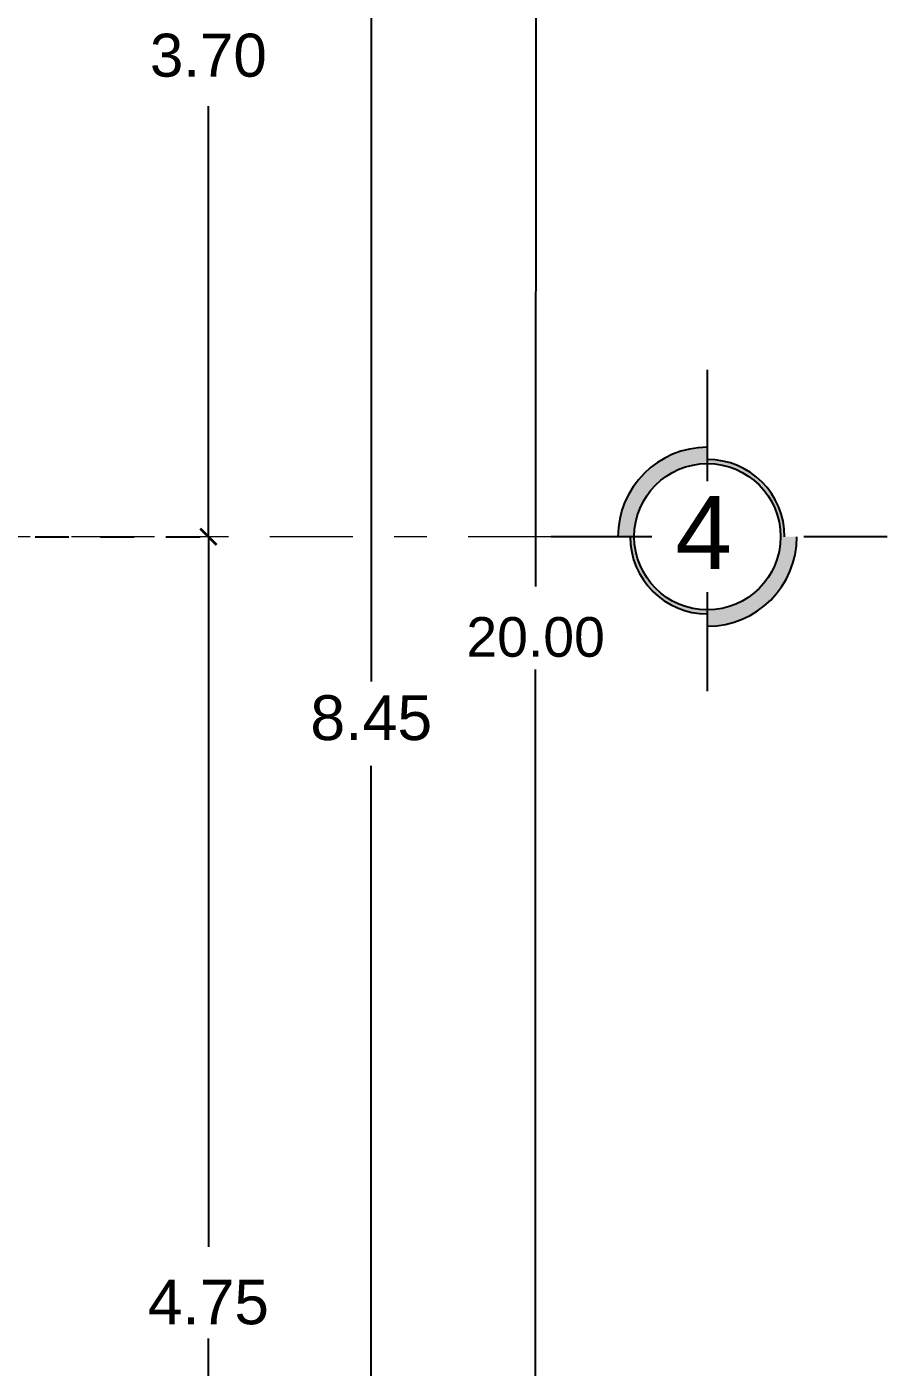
# Model space of a CAD drawing. Header units: inches. Extents: x 0.9 to 45.9, y 0.4 to 30.4.
# Drawn here: x 13.635 to 16.272, y 13.212 to 17.318 of the extents above; entities that cross this region are included whole.
import ezdxf

# ---------------------------------------------------------------- set-up
doc = ezdxf.new("R2010")
doc.units = ezdxf.units.IN
doc.header["$MEASUREMENT"] = 0
doc.linetypes.add('ACAD_ISO02W100', pattern=[15, 12, -3])
doc.linetypes.add('DASHDOT', pattern=[25.4, 12.7, -6.35, 0, -6.35])
doc.layers.add('EJES', color=252, linetype='DASHDOT', lineweight=9)
for name, color, linetype in [('MUEBLES', 8, 'Continuous'), ('TEXTO', 142, 'Continuous'), ('VENTANAS', 143, 'Continuous')]:
    doc.layers.add(name, color=color, linetype=linetype)
doc.styles.add('COTAS II', font='Arial.ttf', dxfattribs={"height": 0.1})
doc.styles.add('TEXTO', font='Arial.ttf', dxfattribs={"width": 0.8, "height": 0.2})

# ---------------------------------------------------------------- blocks, each defined once
blk = doc.blocks.new('_ArchTick')
at = {"color": 0, "linetype": 'ByBlock', "const_width": 0.15}
blk.add_lwpolyline([(-0.5, -0.5), (0.5, 0.5)], dxfattribs=at)

msp = doc.modelspace()

# ---------------------------------------------------------------- hatches: boundary and pattern name
at = {"layer": 'VENTANAS'}
h = msp.add_hatch(color=0, dxfattribs=at)
h.paths.add_polyline_path([(15.447, 15.7562), (15.497, 15.7562, -0.414214), (15.7211, 15.9804), (15.7211, 16.0304, 0.414214)])
h.paths.add_polyline_path([(15.7211, 15.5321), (15.7211, 15.4821, 0.414214), (15.9953, 15.7562), (15.9453, 15.7562, -0.414214)])
h = msp.add_hatch(color=0, dxfattribs=at)
h.paths.add_polyline_path([(15.7211, 15.9929), (15.7211, 15.9804, -0.414214), (15.9453, 15.7562), (15.9578, 15.7562, 0.414214)])
h.paths.add_polyline_path([(15.7211, 15.5321, -0.414214), (15.497, 15.7562), (15.4845, 15.7562, 0.414214), (15.7211, 15.5196)])

# ---------------------------------------------------------------- linework, layer by layer
at = {"layer": 'EJES', "ltscale": 0.02}
msp.add_line((15.2422, 15.7562), (4.2114, 15.7562), dxfattribs=at)
at = {"layer": 'MUEBLES', "ltscale": 0.03}
for p, q in [((15.7211, 15.9265), (15.7211, 16.2679)), ((15.5509, 15.7562), (15.2422, 15.7562)), ((16.2721, 15.7562), (16.0164, 15.7562)), ((16.1259, 15.7562), (16.0164, 15.7562)), ((15.7211, 15.2835), (15.7211, 15.586))]:
    msp.add_line(p, q, dxfattribs=at)
msp.add_circle((15.7211, 15.7562), 0.2242, dxfattribs=at)
for radius, start, end in [(0.2742, 90, 180), (0.2367, 0, 90), (0.2367, 180, 270), (0.2742, 270, 0)]:
    msp.add_arc((15.7211, 15.7562), radius, start, end, dxfattribs=at)
at = {"layer": 'VENTANAS', "ltscale": 0.008}
for p, q in [((15.197, 25.431, 0.0301), (15.1946, 15.6041, 0.0301)), ((14.6909, 19.4562, 0.0301), (14.6909, 15.3123, 0.0301)), ((14.1917, 15.7562, 0.009), (14.1917, 17.0752, 0.009)), ((14.1917, 15.7562, 0.0301), (14.1917, 13.5805, 0.0301)), ((15.1922, 5.431, 0.0301), (15.1946, 15.3499, 0.0301)), ((14.6909, 11.0062, 0.0301), (14.6909, 15.0545, 0.0301)), ((14.1917, 11.0062, 0.0301), (14.1917, 13.3004, 0.0301))]:
    msp.add_line(p, q, dxfattribs=at)
at = {"layer": 'VENTANAS', "linetype": 'DASHDOT', "ltscale": 0.008}
msp.add_line((13.2614, 15.7562, 0.0301), (14.2417, 15.7562, 0.0301), dxfattribs=at)
at = {"layer": 'VENTANAS', "linetype": 'ACAD_ISO02W100', "ltscale": 0.008}
msp.add_line((13.2614, 15.7562, 0.009), (14.2417, 15.7562, 0.009), dxfattribs=at)

# ---------------------------------------------------------------- block references
at = {"layer": 'VENTANAS', "ltscale": 0.008, "xscale": 0.05, "yscale": 0.05, "zscale": 0.05}
for p, rotation in [((14.1917, 15.7562, 0.0301), 90), ((14.1917, 15.7562, 0.009), 270)]:
    msp.add_blockref('_ArchTick', p, dxfattribs=dict(at, rotation=rotation))

# ---------------------------------------------------------------- texts
at = {"layer": 'TEXTO', "ltscale": 0.03, "style": 'TEXTO'}
msp.add_text('4', height=0.2241, dxfattribs=at).set_placement((15.6228, 15.6569))
at = {"layer": 'VENTANAS', "ltscale": 0.008, "attachment_point": 5, "style": 'COTAS II'}
for s, insert, char_height in [('\\A1;3.70', (14.1917, 17.2304, 0.009), 0.13179), ('\\A1;20.00', (15.1946, 15.4483, 0.0301), 0.12135), ('\\A1;8.45', (14.6909, 15.2009, 0.0301), 0.13741), ('\\A1;4.75', (14.1917, 13.4108, 0.0301), 0.13656)]:
    msp.add_mtext(s, dxfattribs=dict(at, insert=insert, char_height=char_height))

doc.saveas('drawing.dxf')
